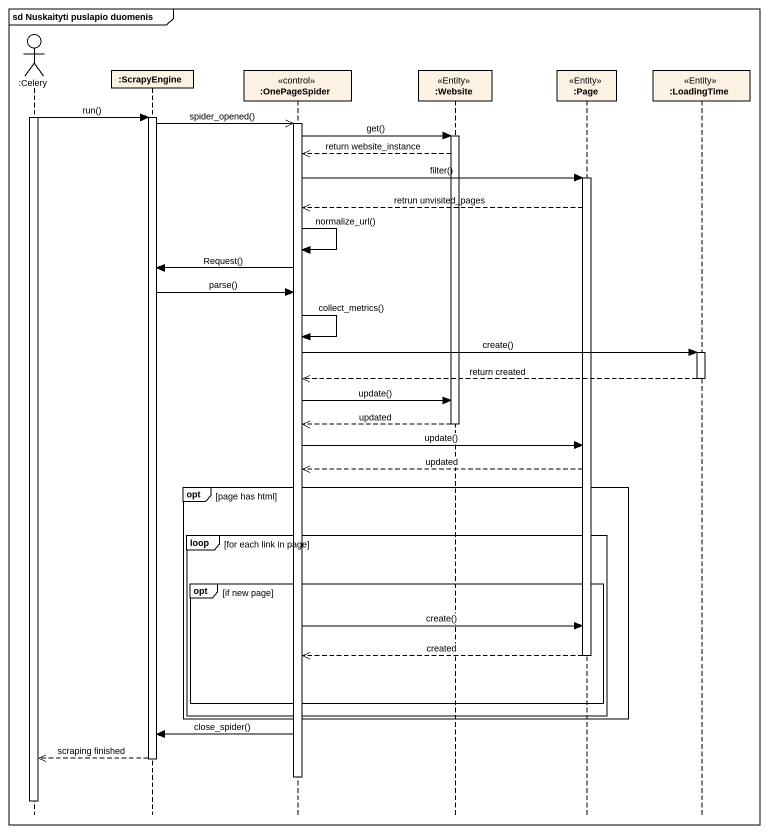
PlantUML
@startuml
mainframe sd Nuskaityti puslapio duomenis
hide footbox
actor ":Celery" as Celery
participant ":ScrapyEngine" as ScrapyEngine
participant ":OnePageSpider" as OnePageSpider <<control>>
participant ":Website" as Website <<Entity>>
participant ":Page" as Page_ <<Entity>>
participant ":LoadingTime" as LoadingTime <<Entity>>

activate Celery
Celery -> ScrapyEngine : run()
activate ScrapyEngine
ScrapyEngine ->> OnePageSpider : spider_opened()
activate OnePageSpider
OnePageSpider -> Website : get()
activate Website
Website -->> OnePageSpider : return website_instance
OnePageSpider -> Page_ : filter()
activate Page_
Page_ -->> OnePageSpider : retrun unvisited_pages
OnePageSpider -> OnePageSpider : normalize_url()
OnePageSpider -> ScrapyEngine : Request()
ScrapyEngine -> OnePageSpider : parse()
OnePageSpider -> OnePageSpider : collect_metrics()
OnePageSpider -> LoadingTime : create()
activate LoadingTime
LoadingTime -->> OnePageSpider : return created
deactivate LoadingTime
OnePageSpider -> Website : update()
Website -->> OnePageSpider : updated
deactivate Website
OnePageSpider -> Page_ : update()
Page_ -->> OnePageSpider : updated
opt page has html
  loop for each link in page
    opt if new page
      OnePageSpider -> Page_ : create()
      Page_ -->> OnePageSpider : created
      deactivate Page_
    end
  end
end
OnePageSpider -> ScrapyEngine : close_spider()
ScrapyEngine -->> Celery : scraping finished
deactivate ScrapyEngine
deactivate OnePageSpider
deactivate Celery
@enduml
